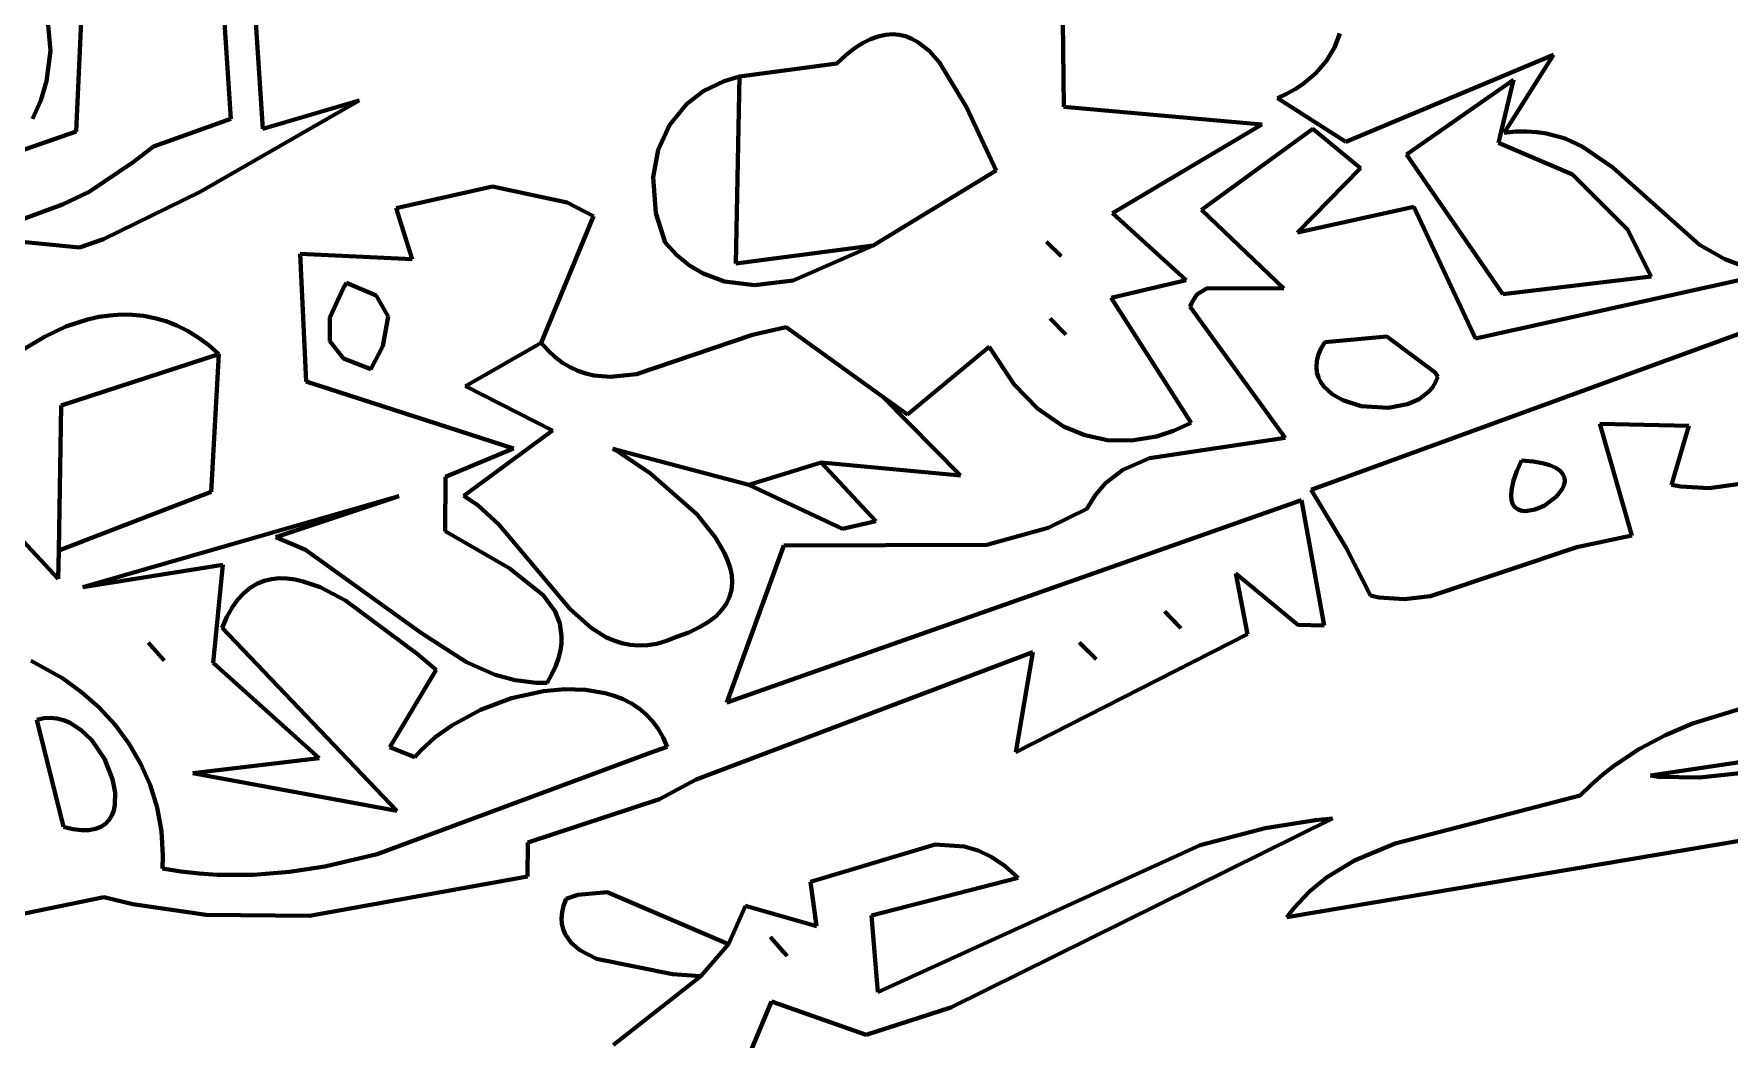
# Model space of a CAD drawing. Header units: millimetres. Extents: x 0 to 8.5, y 0 to 13.2.
# Drawn here: x 2.712 to 3.359, y 9.554 to 9.938 of the extents above; entities that cross this region are included whole.
import ezdxf

# ---------------------------------------------------------------- set-up
doc = ezdxf.new("R2010")
doc.units = ezdxf.units.MM
for name, color, linetype, lineweight in [('color#060606ff', 7, 'CONTINUOUS', 100), ('color#5c5c5cff', 7, 'CONTINUOUS', 100), ('color#aeaeaeff', 7, 'CONTINUOUS', 100), ('color#ffffffff', 7, 'CONTINUOUS', 100)]:
    doc.layers.add(name, color=color, linetype=linetype, lineweight=lineweight)

msp = doc.modelspace()

# ---------------------------------------------------------------- linework, layer by layer
at = {"layer": 'color#060606ff'}
for p, q in [((2.78733, 9.90525), (2.78056, 10.0091)), ((2.71848, 9.93123), (2.71361, 9.98477)), ((2.79405, 9.98378), (2.79953, 9.90143)), ((2.73154, 9.9711), (2.72833, 9.90041)), ((3.10525, 9.90988), (3.10465, 9.96189)), ((3.022, 9.92949), (3.02528, 9.93206)), ((3.02528, 9.93206), (3.02844, 9.9341)), ((3.02844, 9.9341), (3.03146, 9.93565)), ((3.03146, 9.93565), (3.03437, 9.93671)), ((3.03437, 9.93671), (3.03716, 9.93732)), ((3.03716, 9.93732), (3.03984, 9.93751)), ((3.03984, 9.93751), (3.04241, 9.9373)), ((3.04241, 9.9373), (3.04488, 9.93672)), ((3.04488, 9.93672), (3.04725, 9.93578)), ((3.04725, 9.93578), (3.04953, 9.93453)), ((3.04953, 9.93453), (3.05382, 9.93114)), ((3.20854, 9.93241), (3.20551, 9.92736)), ((3.21063, 9.93777), (3.20854, 9.93241)), ((2.71697, 9.91963), (2.71848, 9.93123)), ((2.98149, 9.92143), (3.01859, 9.92637)), ((3.01859, 9.92637), (3.022, 9.92949)), ((3.05382, 9.93114), (3.05779, 9.92677)), ((3.05779, 9.92677), (3.06811, 9.90975)), ((3.20551, 9.92736), (3.20149, 9.9227)), ((3.21291, 9.89648), (3.2922, 9.92961)), ((3.2922, 9.92961), (3.27338, 9.89993)), ((2.71483, 9.91227), (2.71697, 9.91963)), ((2.98008, 9.8501), (2.98149, 9.92143)), ((3.20149, 9.9227), (3.19644, 9.91848)), ((3.27687, 9.92013), (3.23603, 9.89167)), ((3.27118, 9.89606), (3.27687, 9.92013)), ((2.71163, 9.90529), (2.71483, 9.91227)), ((2.83627, 9.91223), (2.77562, 9.87745)), ((2.79953, 9.90143), (2.83627, 9.91223)), ((3.19029, 9.9148), (3.1868, 9.91317)), ((3.1868, 9.91317), (3.21291, 9.89648)), ((3.1935, 9.91657), (3.19029, 9.9148)), ((3.19644, 9.91848), (3.1935, 9.91657)), ((3.06811, 9.90975), (3.07948, 9.88555)), ((3.18084, 9.90305), (3.10525, 9.90988)), ((2.72833, 9.90041), (2.69789, 9.8899)), ((2.75787, 9.89466), (2.78733, 9.90525)), ((3.12385, 9.86929), (3.18084, 9.90305)), ((3.20033, 9.90143), (3.15784, 9.87055)), ((3.2185, 9.88643), (3.20033, 9.90143)), ((3.27338, 9.89993), (3.27771, 9.90036)), ((3.27771, 9.90036), (3.28184, 9.90044)), ((3.28184, 9.90044), (3.28578, 9.90019)), ((3.28578, 9.90019), (3.28954, 9.89963)), ((3.28954, 9.89963), (3.29658, 9.89768)), ((2.75009, 9.88873), (2.75787, 9.89466)), ((3.29947, 9.88402), (3.27118, 9.89606)), ((3.29658, 9.89768), (3.30307, 9.89475)), ((3.30307, 9.89475), (3.31484, 9.88668)), ((2.7333, 9.87743), (2.75009, 9.88873)), ((3.19447, 9.86189), (3.2185, 9.88643)), ((3.23603, 9.89167), (3.27288, 9.83837)), ((3.31484, 9.88668), (3.34793, 9.8572)), ((3.07948, 9.88555), (3.03248, 9.85692)), ((3.32035, 9.86296), (3.29947, 9.88402)), ((2.72308, 9.87261), (2.7333, 9.87743)), ((2.77562, 9.87745), (2.73877, 9.85933)), ((2.8504, 9.87121), (2.8872, 9.8794)), ((2.8872, 9.8794), (2.9157, 9.87333)), ((2.9157, 9.87333), (2.92574, 9.86812)), ((2.70377, 9.8655), (2.72308, 9.87261)), ((2.85649, 9.85173), (2.8504, 9.87121)), ((2.92574, 9.86812), (2.90578, 9.81978)), ((3.15202, 9.84364), (3.12385, 9.86929)), ((3.15784, 9.87055), (3.18924, 9.84045)), ((3.23879, 9.87172), (3.19447, 9.86189)), ((3.26233, 9.82145), (3.23879, 9.87172)), ((3.32938, 9.84509), (3.32035, 9.86296)), ((2.72957, 9.85613), (2.69709, 9.85938)), ((2.73877, 9.85933), (2.72957, 9.85613)), ((3.03248, 9.85692), (2.98008, 9.8501)), ((3.34793, 9.8572), (3.35756, 9.85168)), ((2.8161, 9.80497), (2.81384, 9.85378)), ((2.81384, 9.85378), (2.85649, 9.85173)), ((3.35756, 9.85168), (3.36465, 9.84902)), ((2.83152, 9.84264), (2.83035, 9.84081)), ((2.8428, 9.83788), (2.83152, 9.84264)), ((3.12334, 9.83697), (3.15202, 9.84364)), ((3.36651, 9.84448), (3.26233, 9.82145)), ((3.27288, 9.83837), (3.32938, 9.84509)), ((2.83035, 9.84081), (2.82512, 9.82939)), ((2.84741, 9.82984), (2.8428, 9.83788)), ((3.15392, 9.78922), (3.12334, 9.83697)), ((3.15398, 9.83491), (3.15352, 9.83347)), ((3.15601, 9.83821), (3.15398, 9.83491)), ((3.16003, 9.84065), (3.15601, 9.83821)), ((3.18924, 9.84045), (3.16003, 9.84065)), ((2.82512, 9.82939), (2.82511, 9.8204)), ((2.84538, 9.8185), (2.84741, 9.82984)), ((3.15352, 9.83347), (3.18976, 9.78355)), ((3.20482, 9.81999), (3.22858, 9.82215)), ((3.22858, 9.82215), (3.24694, 9.80844)), ((2.72257, 9.79588), (2.7828, 9.81546)), ((2.7828, 9.81546), (2.77985, 9.76297)), ((2.82511, 9.8204), (2.83031, 9.81385)), ((2.84072, 9.80974), (2.84538, 9.8185)), ((2.90578, 9.81978), (2.87687, 9.80331)), ((3.04561, 9.79242), (3.07675, 9.8183)), ((3.07675, 9.8183), (3.08627, 9.80392)), ((3.20237, 9.81505), (3.20336, 9.81746)), ((3.20336, 9.81746), (3.20482, 9.81999)), ((2.83031, 9.81385), (2.84072, 9.80974)), ((3.20165, 9.81057), (3.2018, 9.81275)), ((3.20187, 9.80851), (3.20165, 9.81057)), ((3.2018, 9.81275), (3.20237, 9.81505)), ((2.89522, 9.77951), (2.8161, 9.80497)), ((2.87687, 9.80331), (2.91014, 9.78634)), ((3.08627, 9.80392), (3.09519, 9.79475)), ((3.20245, 9.80658), (3.20187, 9.80851)), ((3.20335, 9.80478), (3.20245, 9.80658)), ((3.20454, 9.80312), (3.20335, 9.80478)), ((3.2077, 9.80022), (3.20454, 9.80312)), ((3.24593, 9.8028), (3.24446, 9.8011)), ((3.24714, 9.80472), (3.24593, 9.8028)), ((3.24694, 9.80844), (3.24805, 9.80686)), ((3.24805, 9.80686), (3.24714, 9.80472)), ((2.72172, 9.74056), (2.72257, 9.79588)), ((3.06578, 9.76913), (3.03619, 9.79923)), ((3.03619, 9.79923), (3.04561, 9.79242)), ((3.2117, 9.79791), (3.2077, 9.80022)), ((3.21879, 9.79563), (3.2117, 9.79791)), ((3.23649, 9.7964), (3.2291, 9.79497)), ((3.24084, 9.79834), (3.23649, 9.7964)), ((3.24446, 9.8011), (3.24084, 9.79834)), ((3.09519, 9.79475), (3.10517, 9.78792)), ((3.14717, 9.78622), (3.15392, 9.78922)), ((3.2291, 9.79497), (3.21879, 9.79563)), ((2.91014, 9.78634), (2.87628, 9.76145)), ((3.10517, 9.78792), (3.1133, 9.7845)), ((3.1133, 9.7845), (3.12193, 9.78264)), ((3.13104, 9.78247), (3.14059, 9.78409)), ((3.18976, 9.78355), (3.13796, 9.77576)), ((3.14059, 9.78409), (3.14717, 9.78622)), ((2.86922, 9.76862), (2.89522, 9.77951)), ((2.93578, 9.7778), (2.9331, 9.77935)), ((2.9331, 9.77935), (2.98506, 9.7656)), ((2.94756, 9.7699), (2.93578, 9.7778)), ((3.12193, 9.78264), (3.13104, 9.78247)), ((2.96517, 9.75435), (2.94756, 9.7699)), ((3.03345, 9.75177), (3.0126, 9.77417)), ((3.0126, 9.77417), (3.06578, 9.76913)), ((3.12782, 9.77133), (3.12119, 9.76626)), ((3.13796, 9.77576), (3.12782, 9.77133)), ((2.86912, 9.74791), (2.86922, 9.76862)), ((2.98506, 9.7656), (3.02078, 9.74883)), ((3.12119, 9.76626), (3.11734, 9.76184)), ((2.77985, 9.76297), (2.72172, 9.74056)), ((2.73091, 9.72655), (2.85145, 9.76132)), ((2.85145, 9.76132), (2.80454, 9.74565)), ((2.87628, 9.76145), (2.88179, 9.75774)), ((2.88179, 9.75774), (2.88959, 9.75048)), ((2.97669, 9.68259), (3.19601, 9.7597)), ((3.11734, 9.76184), (3.11402, 9.75649)), ((3.19601, 9.7597), (3.2046, 9.7119)), ((2.88959, 9.75048), (2.91684, 9.71811)), ((2.97219, 9.74568), (2.96517, 9.75435)), ((3.02078, 9.74883), (3.03345, 9.75177)), ((3.11402, 9.75649), (3.09924, 9.74918)), ((2.80454, 9.74565), (2.81586, 9.74085)), ((2.89379, 9.73363), (2.86912, 9.74791)), ((2.97567, 9.73981), (2.97219, 9.74568)), ((3.09924, 9.74918), (3.07584, 9.74265)), ((2.81586, 9.74085), (2.86015, 9.70898)), ((2.97696, 9.73689), (2.97567, 9.73981)), ((2.99835, 9.74252), (2.97669, 9.68259)), ((3.07584, 9.74265), (2.99835, 9.74252)), ((2.78432, 9.73514), (2.73091, 9.72655)), ((2.78054, 9.69768), (2.78432, 9.73514)), ((2.9067, 9.72336), (2.89379, 9.73363)), ((2.97791, 9.73399), (2.97696, 9.73689)), ((2.97849, 9.73113), (2.97791, 9.73399)), ((2.97867, 9.72833), (2.97849, 9.73113)), ((3.19457, 9.71213), (3.17097, 9.73179)), ((3.17097, 9.73179), (3.17542, 9.70862)), ((2.79472, 9.72634), (2.79227, 9.72432)), ((2.79731, 9.72788), (2.79472, 9.72634)), ((2.80003, 9.72898), (2.79731, 9.72788)), ((2.80285, 9.72967), (2.80003, 9.72898)), ((2.80576, 9.72996), (2.80285, 9.72967)), ((2.80877, 9.72989), (2.80576, 9.72996)), ((2.81184, 9.72949), (2.80877, 9.72989)), ((2.81498, 9.72877), (2.81184, 9.72949)), ((2.82139, 9.72652), (2.81498, 9.72877)), ((2.83114, 9.72148), (2.82139, 9.72652)), ((2.97771, 9.72292), (2.97842, 9.72559)), ((2.97842, 9.72559), (2.97867, 9.72833)), ((2.78781, 9.71878), (2.78583, 9.71519)), ((2.78996, 9.72181), (2.78781, 9.71878)), ((2.79227, 9.72432), (2.78996, 9.72181)), ((2.85842, 9.70117), (2.83114, 9.72148)), ((2.91106, 9.71727), (2.9067, 9.72336)), ((2.91684, 9.71811), (2.92484, 9.71105)), ((2.97479, 9.71789), (2.97651, 9.72035)), ((2.97651, 9.72035), (2.97771, 9.72292)), ((2.78583, 9.71519), (2.78403, 9.71103)), ((2.91286, 9.71275), (2.91106, 9.71727)), ((2.9136, 9.70782), (2.91286, 9.71275)), ((2.96622, 9.71125), (2.96968, 9.71332)), ((2.96968, 9.71332), (2.97253, 9.71554)), ((2.97253, 9.71554), (2.97479, 9.71789)), ((3.14381, 9.71723), (3.14463, 9.71638)), ((3.14995, 9.71086), (3.14381, 9.71723)), ((3.14463, 9.71638), (3.14995, 9.71086)), ((3.2046, 9.7119), (3.19457, 9.71213)), ((2.78403, 9.71103), (2.85069, 9.64129)), ((2.86015, 9.70898), (2.87731, 9.6979)), ((2.91314, 9.70242), (2.91353, 9.70518)), ((2.91353, 9.70518), (2.9136, 9.70782)), ((2.92484, 9.71105), (2.93052, 9.70752)), ((2.93052, 9.70752), (2.93349, 9.70618)), ((2.93349, 9.70618), (2.93655, 9.70518)), ((2.93655, 9.70518), (2.93971, 9.70453)), ((2.94991, 9.70499), (2.95357, 9.70604)), ((2.95357, 9.70604), (2.95737, 9.70758)), ((2.95737, 9.70758), (2.96213, 9.70933)), ((2.96213, 9.70933), (2.96622, 9.71125)), ((3.17542, 9.70862), (3.08698, 9.66363)), ((3.11122, 9.70545), (3.11206, 9.70459)), ((3.11755, 9.69906), (3.11122, 9.70545)), ((2.86575, 9.69506), (2.85842, 9.70117)), ((2.91133, 9.69652), (2.91241, 9.69953)), ((2.91241, 9.69953), (2.91314, 9.70242)), ((2.93971, 9.70453), (2.94299, 9.70426)), ((2.94299, 9.70426), (2.94639, 9.7044)), ((2.94639, 9.7044), (2.94991, 9.70499)), ((3.09339, 9.70172), (2.96497, 9.65324)), ((3.08698, 9.66363), (3.09339, 9.70172)), ((3.11206, 9.70459), (3.11755, 9.69906)), ((2.71117, 9.69841), (2.72309, 9.69183)), ((2.82107, 9.66128), (2.78054, 9.69768)), ((2.848, 9.66554), (2.86575, 9.69506)), ((2.87731, 9.6979), (2.88822, 9.69315)), ((2.88822, 9.69315), (2.89587, 9.6911)), ((2.90803, 9.69006), (2.90987, 9.69336)), ((2.90987, 9.69336), (2.91133, 9.69652)), ((2.72309, 9.69183), (2.73039, 9.68656)), ((2.73039, 9.68656), (2.7371, 9.68063)), ((2.90671, 9.68688), (2.89443, 9.68415)), ((2.89587, 9.6911), (2.90387, 9.69011)), ((2.90387, 9.69011), (2.90803, 9.69006)), ((2.91484, 9.68763), (2.90671, 9.68688)), ((2.92272, 9.68742), (2.91484, 9.68763)), ((2.93018, 9.68618), (2.92272, 9.68742)), ((2.9337, 9.68514), (2.93018, 9.68618)), ((2.7371, 9.68063), (2.74313, 9.67408)), ((2.88258, 9.67971), (2.87174, 9.67384)), ((2.89443, 9.68415), (2.88258, 9.67971)), ((2.93704, 9.68382), (2.9337, 9.68514)), ((2.9402, 9.68219), (2.93704, 9.68382)), ((2.94313, 9.68026), (2.9402, 9.68219)), ((2.94583, 9.678), (2.94313, 9.68026)), ((2.7159, 9.67658), (2.71329, 9.67595)), ((2.71329, 9.67595), (2.72345, 9.63513)), ((2.71847, 9.67676), (2.7159, 9.67658)), ((2.72098, 9.67651), (2.71847, 9.67676)), ((2.72344, 9.67588), (2.72098, 9.67651)), ((2.72581, 9.6749), (2.72344, 9.67588)), ((2.73027, 9.67202), (2.72581, 9.6749)), ((2.74313, 9.67408), (2.74843, 9.66695)), ((2.87174, 9.67384), (2.86537, 9.66928)), ((2.94827, 9.67542), (2.94583, 9.678)), ((2.95044, 9.67249), (2.94827, 9.67542)), ((2.73425, 9.66815), (2.73027, 9.67202)), ((2.73908, 9.66109), (2.73425, 9.66815)), ((2.74843, 9.66695), (2.75292, 9.65928)), ((2.86537, 9.66928), (2.85989, 9.66428)), ((2.95229, 9.66922), (2.95044, 9.67249)), ((2.95383, 9.66559), (2.95229, 9.66922)), ((2.74221, 9.65333), (2.73908, 9.66109)), ((2.77281, 9.65566), (2.82107, 9.66128)), ((2.8432, 9.62473), (2.94736, 9.66337)), ((2.85753, 9.66164), (2.848, 9.66554)), ((2.85989, 9.66428), (2.85753, 9.66164)), ((2.94736, 9.66337), (2.95383, 9.66559)), ((2.75292, 9.65928), (2.75653, 9.65112)), ((2.85069, 9.64129), (2.77281, 9.65566)), ((2.74317, 9.64822), (2.74221, 9.65333)), ((2.74311, 9.6435), (2.74317, 9.64822)), ((2.75653, 9.65112), (2.75919, 9.6425)), ((2.96497, 9.65324), (2.951, 9.64562)), ((2.7419, 9.63943), (2.74265, 9.64137)), ((2.74265, 9.64137), (2.74311, 9.6435)), ((2.75919, 9.6425), (2.76083, 9.63346)), ((2.951, 9.64562), (2.90074, 9.62921)), ((2.72345, 9.63513), (2.72709, 9.63426)), ((2.72709, 9.63426), (2.73032, 9.63386)), ((2.73316, 9.63389), (2.73562, 9.63433)), ((2.73562, 9.63433), (2.7377, 9.63514)), ((2.7377, 9.63514), (2.73944, 9.63628)), ((2.73944, 9.63628), (2.74083, 9.63772)), ((2.74083, 9.63772), (2.7419, 9.63943)), ((3.20778, 9.63831), (3.06209, 9.5662)), ((3.15727, 9.6281), (3.18212, 9.63457)), ((3.18212, 9.63457), (3.20128, 9.63766)), ((3.20128, 9.63766), (3.20778, 9.63831)), ((2.73032, 9.63386), (2.73316, 9.63389)), ((2.76083, 9.63346), (2.76139, 9.62405)), ((2.90074, 9.62921), (2.90061, 9.61623)), ((3.00852, 9.61409), (3.05622, 9.62841)), ((3.03431, 9.57204), (3.15727, 9.6281)), ((3.05622, 9.62841), (3.0672, 9.62761)), ((3.0672, 9.62761), (3.07256, 9.62606)), ((2.76139, 9.62405), (2.76123, 9.61922)), ((2.82318, 9.62003), (2.8432, 9.62473)), ((3.07256, 9.62606), (3.07781, 9.62361)), ((3.07781, 9.62361), (3.08293, 9.62016)), ((2.76123, 9.61922), (2.76828, 9.61808)), ((2.76828, 9.61808), (2.77528, 9.61728)), ((2.77528, 9.61728), (2.78224, 9.61682)), ((2.78224, 9.61682), (2.79603, 9.61682)), ((2.79603, 9.61682), (2.80967, 9.61793)), ((2.80967, 9.61793), (2.82318, 9.62003)), ((2.90061, 9.61623), (2.8173, 9.60112)), ((3.0879, 9.61562), (3.03186, 9.60126)), ((3.08293, 9.62016), (3.0879, 9.61562)), ((2.73883, 9.60823), (2.69671, 9.59961)), ((2.74995, 9.60561), (2.73883, 9.60823)), ((3.01082, 9.59728), (3.00852, 9.61409)), ((2.77794, 9.60152), (2.74995, 9.60561)), ((2.97729, 9.59042), (2.98378, 9.60502)), ((2.98378, 9.60502), (3.01082, 9.59728)), ((2.8173, 9.60112), (2.77794, 9.60152)), ((3.03186, 9.60126), (3.03431, 9.57204)), ((2.96672, 9.57817), (2.97729, 9.59042)), ((2.99327, 9.59301), (2.9982, 9.58746)), ((2.99961, 9.58588), (2.99327, 9.59301)), ((2.9982, 9.58746), (2.99961, 9.58588)), ((2.93344, 9.55197), (2.96672, 9.57817)), ((2.99366, 9.56854), (2.98429, 9.54598)), ((3.0298, 9.55573), (2.99366, 9.56854)), ((3.06209, 9.5662), (3.0298, 9.55573))]:
    msp.add_line(p, q, dxfattribs=at)
at = {"layer": 'color#5c5c5cff'}
for p, q in [((3.19968, 9.76367), (3.41666, 9.84284)), ((2.72431, 9.82595), (2.73268, 9.82871)), ((2.73268, 9.82871), (2.73692, 9.82964)), ((2.73692, 9.82964), (2.74119, 9.83026)), ((2.74119, 9.83026), (2.74547, 9.83054)), ((2.74547, 9.83054), (2.74976, 9.83047)), ((2.74976, 9.83047), (2.75403, 9.83004)), ((2.75403, 9.83004), (2.75829, 9.82923)), ((2.75829, 9.82923), (2.76252, 9.82802)), ((3.10003, 9.82908), (3.10599, 9.82302)), ((3.10599, 9.82302), (3.10003, 9.82908)), ((2.70836, 9.81733), (2.71618, 9.82212)), ((2.71618, 9.82212), (2.72431, 9.82595)), ((2.76252, 9.82802), (2.7667, 9.82639)), ((2.7667, 9.82639), (2.77083, 9.82434)), ((2.77083, 9.82434), (2.7749, 9.82185)), ((2.7749, 9.82185), (2.77889, 9.81889)), ((2.7828, 9.81546), (2.72257, 9.79588)), ((2.77889, 9.81889), (2.7828, 9.81546)), ((2.72257, 9.79588), (2.72172, 9.74056)), ((3.34385, 9.78809), (3.30988, 9.78892)), ((3.30988, 9.78892), (3.322, 9.74629)), ((3.33718, 9.76559), (3.34385, 9.78809)), ((2.72143, 9.72974), (2.67507, 9.77959)), ((3.27819, 9.77077), (3.27694, 9.76725)), ((3.28, 9.77485), (3.27819, 9.77077)), ((3.28434, 9.77448), (3.28, 9.77485)), ((3.28792, 9.77387), (3.28434, 9.77448)), ((3.29081, 9.77305), (3.28792, 9.77387)), ((3.29304, 9.77205), (3.29081, 9.77305)), ((3.29467, 9.7709), (3.29304, 9.77205)), ((3.29575, 9.76964), (3.29467, 9.7709)), ((3.21297, 9.74155), (3.19968, 9.76367)), ((3.27621, 9.76425), (3.27596, 9.76176)), ((3.27694, 9.76725), (3.27621, 9.76425)), ((3.29332, 9.76114), (3.2955, 9.76394)), ((3.2955, 9.76394), (3.29615, 9.7654)), ((3.29632, 9.76828), (3.29575, 9.76964)), ((3.29615, 9.7654), (3.29644, 9.76685)), ((3.29644, 9.76685), (3.29632, 9.76828)), ((3.34081, 9.76497), (3.33718, 9.76559)), ((3.35152, 9.76435), (3.34081, 9.76497)), ((3.36888, 9.76681), (3.35152, 9.76435)), ((3.27596, 9.76176), (3.27612, 9.75972)), ((3.27612, 9.75972), (3.27666, 9.75813)), ((3.27666, 9.75813), (3.27753, 9.75695)), ((3.27753, 9.75695), (3.27867, 9.75615)), ((3.28503, 9.75614), (3.28859, 9.75765)), ((3.28859, 9.75765), (3.29332, 9.76114)), ((3.27867, 9.75615), (3.28004, 9.75569)), ((3.28004, 9.75569), (3.28159, 9.75556)), ((3.28159, 9.75556), (3.28503, 9.75614)), ((3.322, 9.74629), (3.30108, 9.74177)), ((2.72172, 9.74056), (2.72143, 9.72974)), ((3.22236, 9.72334), (3.21297, 9.74155)), ((3.30108, 9.74177), (3.2452, 9.72307)), ((3.22552, 9.72266), (3.22236, 9.72334)), ((3.23521, 9.72199), (3.22552, 9.72266)), ((3.2452, 9.72307), (3.23521, 9.72199)), ((2.75595, 9.70532), (2.76183, 9.69857)), ((2.75673, 9.70442), (2.75595, 9.70532)), ((2.76183, 9.69857), (2.75673, 9.70442)), ((3.34524, 9.67455), (3.36685, 9.68117)), ((3.48877, 9.67865), (3.32924, 9.65473)), ((3.33492, 9.67016), (3.34524, 9.67455)), ((3.325, 9.66489), (3.33492, 9.67016)), ((3.31554, 9.65863), (3.325, 9.66489)), ((3.3066, 9.65127), (3.31101, 9.6551)), ((3.31101, 9.6551), (3.31554, 9.65863)), ((3.32924, 9.65473), (3.33217, 9.65422)), ((3.33217, 9.65422), (3.34785, 9.65395)), ((3.34785, 9.65395), (3.4008, 9.65957)), ((3.23168, 9.62876), (3.30235, 9.64714)), ((3.30235, 9.64714), (3.3066, 9.65127)), ((3.41125, 9.63796), (3.19042, 9.60072)), ((3.21617, 9.62225), (3.23168, 9.62876)), ((3.20554, 9.61574), (3.21617, 9.62225)), ((3.19906, 9.61042), (3.20554, 9.61574)), ((2.91528, 9.6076), (2.91978, 9.60913)), ((2.91978, 9.60913), (2.93102, 9.61024)), ((2.93102, 9.61024), (2.97729, 9.59042)), ((3.19315, 9.6042), (3.19906, 9.61042)), ((2.91354, 9.60021), (2.91375, 9.60251)), ((2.91375, 9.60251), (2.91432, 9.60497)), ((2.91432, 9.60497), (2.91528, 9.6076)), ((3.19042, 9.60072), (3.19315, 9.6042)), ((2.91367, 9.59806), (2.91354, 9.60021)), ((2.91413, 9.59607), (2.91367, 9.59806)), ((2.91489, 9.59422), (2.91413, 9.59607)), ((2.91723, 9.59092), (2.91489, 9.59422)), ((2.92052, 9.58813), (2.91723, 9.59092)), ((2.97729, 9.59042), (2.96672, 9.57817)), ((2.92687, 9.58479), (2.92052, 9.58813)), ((2.95591, 9.57895), (2.92687, 9.58479)), ((2.96489, 9.57829), (2.95591, 9.57895)), ((2.96672, 9.57817), (2.96489, 9.57829))]:
    msp.add_line(p, q, dxfattribs=at)
at = {"layer": 'color#aeaeaeff'}
for p, q in [((2.9679, 9.91589), (2.97564, 9.91965)), ((2.97564, 9.91965), (2.98149, 9.92143)), ((2.98149, 9.92143), (2.98008, 9.8501)), ((2.96142, 9.91096), (2.9679, 9.91589)), ((2.95479, 9.90288), (2.96142, 9.91096)), ((2.95048, 9.89343), (2.95479, 9.90288)), ((2.94856, 9.88302), (2.95048, 9.89343)), ((2.94956, 9.86925), (2.94856, 9.88302)), ((2.95316, 9.85812), (2.94956, 9.86925)), ((2.95762, 9.85321), (2.95316, 9.85812)), ((2.98008, 9.8501), (3.03248, 9.85692)), ((3.03248, 9.85692), (3.00191, 9.84359)), ((3.09864, 9.85835), (3.10424, 9.85285)), ((3.10424, 9.85285), (3.09864, 9.85835)), ((2.96244, 9.84925), (2.95762, 9.85321)), ((2.96756, 9.84621), (2.96244, 9.84925)), ((2.83035, 9.84081), (2.83152, 9.84264)), ((2.83152, 9.84264), (2.8428, 9.83788)), ((2.9757, 9.8432), (2.96756, 9.84621)), ((2.98716, 9.84181), (2.9757, 9.8432)), ((3.00191, 9.84359), (2.98716, 9.84181)), ((2.82512, 9.82939), (2.83035, 9.84081)), ((2.8428, 9.83788), (2.84741, 9.82984)), ((2.82511, 9.8204), (2.82512, 9.82939)), ((2.84741, 9.82984), (2.84538, 9.8185)), ((2.9422, 9.80783), (2.98645, 9.82288)), ((2.98645, 9.82288), (2.99927, 9.82578)), ((2.99927, 9.82578), (3.03619, 9.79923)), ((2.83031, 9.81385), (2.82511, 9.8204)), ((2.84538, 9.8185), (2.84072, 9.80974)), ((2.87687, 9.80331), (2.90578, 9.81978)), ((2.90578, 9.81978), (2.90841, 9.81682)), ((2.90841, 9.81682), (2.91114, 9.8143)), ((2.84072, 9.80974), (2.83031, 9.81385)), ((2.91114, 9.8143), (2.91395, 9.81218)), ((2.91395, 9.81218), (2.91683, 9.81046)), ((2.91683, 9.81046), (2.9198, 9.80909)), ((2.9198, 9.80909), (2.92283, 9.80807)), ((2.91014, 9.78634), (2.87687, 9.80331)), ((2.92283, 9.80807), (2.92593, 9.80737)), ((2.92593, 9.80737), (2.9323, 9.80683)), ((2.9323, 9.80683), (2.9422, 9.80783)), ((3.03619, 9.79923), (3.06578, 9.76913)), ((2.87628, 9.76145), (2.91014, 9.78634)), ((2.98506, 9.7656), (2.9331, 9.77935)), ((2.9331, 9.77935), (2.93578, 9.7778)), ((2.93578, 9.7778), (2.94756, 9.7699)), ((2.94756, 9.7699), (2.96517, 9.75435)), ((3.0126, 9.77417), (2.98506, 9.7656)), ((3.06578, 9.76913), (3.0126, 9.77417)), ((3.27694, 9.76725), (3.27819, 9.77077)), ((3.27819, 9.77077), (3.28, 9.77485)), ((3.28, 9.77485), (3.28434, 9.77448)), ((3.28434, 9.77448), (3.28792, 9.77387)), ((3.28792, 9.77387), (3.29081, 9.77305)), ((3.29081, 9.77305), (3.29304, 9.77205)), ((3.29304, 9.77205), (3.29467, 9.7709)), ((3.29467, 9.7709), (3.29575, 9.76964)), ((3.27596, 9.76176), (3.27621, 9.76425)), ((3.27621, 9.76425), (3.27694, 9.76725)), ((3.2955, 9.76394), (3.29332, 9.76114)), ((3.29615, 9.7654), (3.2955, 9.76394)), ((3.29575, 9.76964), (3.29632, 9.76828)), ((3.29644, 9.76685), (3.29615, 9.7654)), ((3.29632, 9.76828), (3.29644, 9.76685)), ((2.88179, 9.75774), (2.87628, 9.76145)), ((2.88959, 9.75048), (2.88179, 9.75774)), ((3.27612, 9.75972), (3.27596, 9.76176)), ((3.27666, 9.75813), (3.27612, 9.75972)), ((3.27753, 9.75695), (3.27666, 9.75813)), ((3.27867, 9.75615), (3.27753, 9.75695)), ((3.28859, 9.75765), (3.28503, 9.75614)), ((3.29332, 9.76114), (3.28859, 9.75765)), ((2.91684, 9.71811), (2.88959, 9.75048)), ((2.96517, 9.75435), (2.97219, 9.74568)), ((3.28004, 9.75569), (3.27867, 9.75615)), ((3.28159, 9.75556), (3.28004, 9.75569)), ((3.28503, 9.75614), (3.28159, 9.75556)), ((2.97219, 9.74568), (2.97567, 9.73981)), ((2.97567, 9.73981), (2.97696, 9.73689)), ((2.97696, 9.73689), (2.97791, 9.73399)), ((2.97791, 9.73399), (2.97849, 9.73113)), ((2.97849, 9.73113), (2.97867, 9.72833)), ((2.97842, 9.72559), (2.97771, 9.72292)), ((2.97867, 9.72833), (2.97842, 9.72559)), ((2.92484, 9.71105), (2.91684, 9.71811)), ((2.97651, 9.72035), (2.97479, 9.71789)), ((2.97771, 9.72292), (2.97651, 9.72035)), ((2.96968, 9.71332), (2.96622, 9.71125)), ((2.97253, 9.71554), (2.96968, 9.71332)), ((2.97479, 9.71789), (2.97253, 9.71554)), ((3.14381, 9.71723), (3.14995, 9.71086)), ((3.14463, 9.71638), (3.14381, 9.71723)), ((3.14995, 9.71086), (3.14463, 9.71638)), ((2.93052, 9.70752), (2.92484, 9.71105)), ((2.93349, 9.70618), (2.93052, 9.70752)), ((2.93655, 9.70518), (2.93349, 9.70618)), ((2.93971, 9.70453), (2.93655, 9.70518)), ((2.95357, 9.70604), (2.94991, 9.70499)), ((2.95737, 9.70758), (2.95357, 9.70604)), ((2.96213, 9.70933), (2.95737, 9.70758)), ((2.96622, 9.71125), (2.96213, 9.70933)), ((3.11122, 9.70545), (3.11755, 9.69906)), ((3.11206, 9.70459), (3.11122, 9.70545)), ((2.94299, 9.70426), (2.93971, 9.70453)), ((2.94639, 9.7044), (2.94299, 9.70426)), ((2.94991, 9.70499), (2.94639, 9.7044)), ((3.11755, 9.69906), (3.11206, 9.70459))]:
    msp.add_line(p, q, dxfattribs=at)
at = {"layer": 'color#ffffffff'}
for p, q in [((2.78056, 10.0091), (2.78733, 9.90525)), ((2.71361, 9.98477), (2.71848, 9.93123)), ((2.79953, 9.90143), (2.79405, 9.98378)), ((2.72833, 9.90041), (2.73154, 9.9711)), ((3.10465, 9.96189), (3.10525, 9.90988)), ((3.02528, 9.93206), (3.022, 9.92949)), ((3.02844, 9.9341), (3.02528, 9.93206)), ((3.03146, 9.93565), (3.02844, 9.9341)), ((3.03437, 9.93671), (3.03146, 9.93565)), ((3.03716, 9.93732), (3.03437, 9.93671)), ((3.03984, 9.93751), (3.03716, 9.93732)), ((3.04241, 9.9373), (3.03984, 9.93751)), ((3.04488, 9.93672), (3.04241, 9.9373)), ((3.04725, 9.93578), (3.04488, 9.93672)), ((3.04953, 9.93453), (3.04725, 9.93578)), ((3.05382, 9.93114), (3.04953, 9.93453)), ((3.20551, 9.92736), (3.20854, 9.93241)), ((3.20854, 9.93241), (3.21063, 9.93777)), ((2.71848, 9.93123), (2.71697, 9.91963)), ((3.01859, 9.92637), (2.98149, 9.92143)), ((3.022, 9.92949), (3.01859, 9.92637)), ((3.05779, 9.92677), (3.05382, 9.93114)), ((3.06811, 9.90975), (3.05779, 9.92677)), ((3.20149, 9.9227), (3.20551, 9.92736)), ((3.2922, 9.92961), (3.21291, 9.89648)), ((3.27338, 9.89993), (3.2922, 9.92961)), ((2.71697, 9.91963), (2.71483, 9.91227)), ((2.97564, 9.91965), (2.9679, 9.91589)), ((2.98149, 9.92143), (2.97564, 9.91965)), ((3.19644, 9.91848), (3.20149, 9.9227)), ((3.23603, 9.89167), (3.27687, 9.92013)), ((3.27687, 9.92013), (3.27118, 9.89606)), ((2.71483, 9.91227), (2.71163, 9.90529)), ((2.77562, 9.87745), (2.83627, 9.91223)), ((2.83627, 9.91223), (2.79953, 9.90143)), ((2.9679, 9.91589), (2.96142, 9.91096)), ((3.1868, 9.91317), (3.19029, 9.9148)), ((3.21291, 9.89648), (3.1868, 9.91317)), ((3.19029, 9.9148), (3.1935, 9.91657)), ((3.1935, 9.91657), (3.19644, 9.91848)), ((2.96142, 9.91096), (2.95479, 9.90288)), ((3.07948, 9.88555), (3.06811, 9.90975)), ((3.10525, 9.90988), (3.18084, 9.90305)), ((2.69789, 9.8899), (2.72833, 9.90041)), ((2.78733, 9.90525), (2.75787, 9.89466)), ((2.95479, 9.90288), (2.95048, 9.89343)), ((3.18084, 9.90305), (3.12385, 9.86929)), ((3.15784, 9.87055), (3.20033, 9.90143)), ((3.20033, 9.90143), (3.2185, 9.88643)), ((3.27771, 9.90036), (3.27338, 9.89993)), ((3.28184, 9.90044), (3.27771, 9.90036)), ((3.28578, 9.90019), (3.28184, 9.90044)), ((3.28954, 9.89963), (3.28578, 9.90019)), ((3.29658, 9.89768), (3.28954, 9.89963)), ((2.75787, 9.89466), (2.75009, 9.88873)), ((2.95048, 9.89343), (2.94856, 9.88302)), ((3.27118, 9.89606), (3.29947, 9.88402)), ((3.30307, 9.89475), (3.29658, 9.89768)), ((3.31484, 9.88668), (3.30307, 9.89475)), ((2.75009, 9.88873), (2.7333, 9.87743)), ((3.2185, 9.88643), (3.19447, 9.86189)), ((3.27288, 9.83837), (3.23603, 9.89167)), ((3.34793, 9.8572), (3.31484, 9.88668)), ((2.94856, 9.88302), (2.94956, 9.86925)), ((3.03248, 9.85692), (3.07948, 9.88555)), ((3.29947, 9.88402), (3.32035, 9.86296)), ((2.7333, 9.87743), (2.72308, 9.87261)), ((2.73877, 9.85933), (2.77562, 9.87745)), ((2.8872, 9.8794), (2.8504, 9.87121)), ((2.9157, 9.87333), (2.8872, 9.8794)), ((2.92574, 9.86812), (2.9157, 9.87333)), ((2.72308, 9.87261), (2.70377, 9.8655)), ((2.8504, 9.87121), (2.85649, 9.85173)), ((2.90578, 9.81978), (2.92574, 9.86812)), ((2.94956, 9.86925), (2.95316, 9.85812)), ((3.12385, 9.86929), (3.15202, 9.84364)), ((3.18924, 9.84045), (3.15784, 9.87055)), ((3.19447, 9.86189), (3.23879, 9.87172)), ((3.23879, 9.87172), (3.26233, 9.82145)), ((3.32035, 9.86296), (3.32938, 9.84509)), ((2.69709, 9.85938), (2.72957, 9.85613)), ((2.72957, 9.85613), (2.73877, 9.85933)), ((2.95316, 9.85812), (2.95762, 9.85321)), ((3.00191, 9.84359), (3.03248, 9.85692)), ((3.09864, 9.85835), (3.10424, 9.85285)), ((3.10424, 9.85285), (3.09864, 9.85835)), ((3.35756, 9.85168), (3.34793, 9.8572)), ((2.85649, 9.85173), (2.81384, 9.85378)), ((2.81384, 9.85378), (2.8161, 9.80497)), ((2.95762, 9.85321), (2.96244, 9.84925)), ((2.96244, 9.84925), (2.96756, 9.84621)), ((3.36465, 9.84902), (3.35756, 9.85168)), ((2.96756, 9.84621), (2.9757, 9.8432)), ((2.9757, 9.8432), (2.98716, 9.84181)), ((2.98716, 9.84181), (3.00191, 9.84359)), ((3.15202, 9.84364), (3.12334, 9.83697)), ((3.41666, 9.84284), (3.19968, 9.76367)), ((3.26233, 9.82145), (3.36651, 9.84448)), ((3.32938, 9.84509), (3.27288, 9.83837)), ((3.12334, 9.83697), (3.15392, 9.78922)), ((3.15352, 9.83347), (3.15398, 9.83491)), ((3.15398, 9.83491), (3.15601, 9.83821)), ((3.15601, 9.83821), (3.16003, 9.84065)), ((3.16003, 9.84065), (3.18924, 9.84045)), ((2.73268, 9.82871), (2.72431, 9.82595)), ((2.73692, 9.82964), (2.73268, 9.82871)), ((2.74119, 9.83026), (2.73692, 9.82964)), ((2.74547, 9.83054), (2.74119, 9.83026)), ((2.74976, 9.83047), (2.74547, 9.83054)), ((2.75403, 9.83004), (2.74976, 9.83047)), ((2.75829, 9.82923), (2.75403, 9.83004)), ((2.76252, 9.82802), (2.75829, 9.82923)), ((3.10003, 9.82908), (3.10599, 9.82302)), ((3.10599, 9.82302), (3.10003, 9.82908)), ((3.18976, 9.78355), (3.15352, 9.83347)), ((2.71618, 9.82212), (2.70836, 9.81733)), ((2.72431, 9.82595), (2.71618, 9.82212)), ((2.7667, 9.82639), (2.76252, 9.82802)), ((2.77083, 9.82434), (2.7667, 9.82639)), ((2.7749, 9.82185), (2.77083, 9.82434)), ((2.77889, 9.81889), (2.7749, 9.82185)), ((2.98645, 9.82288), (2.9422, 9.80783)), ((2.99927, 9.82578), (2.98645, 9.82288)), ((3.03619, 9.79923), (2.99927, 9.82578)), ((3.22858, 9.82215), (3.20482, 9.81999)), ((3.24694, 9.80844), (3.22858, 9.82215)), ((2.7828, 9.81546), (2.77889, 9.81889)), ((2.77985, 9.76297), (2.7828, 9.81546)), ((2.90841, 9.81682), (2.90578, 9.81978)), ((2.91114, 9.8143), (2.90841, 9.81682)), ((3.07675, 9.8183), (3.04561, 9.79242)), ((3.08627, 9.80392), (3.07675, 9.8183)), ((3.20336, 9.81746), (3.20237, 9.81505)), ((3.20482, 9.81999), (3.20336, 9.81746)), ((2.91395, 9.81218), (2.91114, 9.8143)), ((2.91683, 9.81046), (2.91395, 9.81218)), ((2.9198, 9.80909), (2.91683, 9.81046)), ((2.92283, 9.80807), (2.9198, 9.80909)), ((3.2018, 9.81275), (3.20165, 9.81057)), ((3.20165, 9.81057), (3.20187, 9.80851)), ((3.20237, 9.81505), (3.2018, 9.81275)), ((2.8161, 9.80497), (2.89522, 9.77951)), ((2.92593, 9.80737), (2.92283, 9.80807)), ((2.9323, 9.80683), (2.92593, 9.80737)), ((2.9422, 9.80783), (2.9323, 9.80683)), ((3.09519, 9.79475), (3.08627, 9.80392)), ((3.20187, 9.80851), (3.20245, 9.80658)), ((3.20245, 9.80658), (3.20335, 9.80478)), ((3.20335, 9.80478), (3.20454, 9.80312)), ((3.20454, 9.80312), (3.2077, 9.80022)), ((3.24446, 9.8011), (3.24593, 9.8028)), ((3.24593, 9.8028), (3.24714, 9.80472)), ((3.24805, 9.80686), (3.24694, 9.80844)), ((3.24714, 9.80472), (3.24805, 9.80686)), ((3.04561, 9.79242), (3.03619, 9.79923)), ((3.2077, 9.80022), (3.2117, 9.79791)), ((3.2117, 9.79791), (3.21879, 9.79563)), ((3.2291, 9.79497), (3.23649, 9.7964)), ((3.23649, 9.7964), (3.24084, 9.79834)), ((3.24084, 9.79834), (3.24446, 9.8011)), ((3.10517, 9.78792), (3.09519, 9.79475)), ((3.15392, 9.78922), (3.14717, 9.78622)), ((3.21879, 9.79563), (3.2291, 9.79497)), ((3.1133, 9.7845), (3.10517, 9.78792)), ((3.12193, 9.78264), (3.1133, 9.7845)), ((3.14059, 9.78409), (3.13104, 9.78247)), ((3.13796, 9.77576), (3.18976, 9.78355)), ((3.14717, 9.78622), (3.14059, 9.78409)), ((3.322, 9.74629), (3.30988, 9.78892)), ((3.30988, 9.78892), (3.34385, 9.78809)), ((3.34385, 9.78809), (3.33718, 9.76559)), ((2.67507, 9.77959), (2.72143, 9.72974)), ((2.89522, 9.77951), (2.86922, 9.76862)), ((3.13104, 9.78247), (3.12193, 9.78264)), ((2.98506, 9.7656), (3.0126, 9.77417)), ((3.0126, 9.77417), (3.03345, 9.75177)), ((3.12119, 9.76626), (3.12782, 9.77133)), ((3.12782, 9.77133), (3.13796, 9.77576)), ((2.86922, 9.76862), (2.86912, 9.74791)), ((3.02078, 9.74883), (2.98506, 9.7656)), ((3.11734, 9.76184), (3.12119, 9.76626)), ((3.19968, 9.76367), (3.21297, 9.74155)), ((3.33718, 9.76559), (3.34081, 9.76497)), ((3.34081, 9.76497), (3.35152, 9.76435)), ((3.35152, 9.76435), (3.36888, 9.76681)), ((2.72172, 9.74056), (2.77985, 9.76297)), ((2.85145, 9.76132), (2.73091, 9.72655)), ((2.80454, 9.74565), (2.85145, 9.76132)), ((3.19601, 9.7597), (2.97669, 9.68259)), ((3.11402, 9.75649), (3.11734, 9.76184)), ((3.2046, 9.7119), (3.19601, 9.7597)), ((3.03345, 9.75177), (3.02078, 9.74883)), ((3.09924, 9.74918), (3.11402, 9.75649)), ((2.81586, 9.74085), (2.80454, 9.74565)), ((2.86912, 9.74791), (2.89379, 9.73363)), ((3.07584, 9.74265), (3.09924, 9.74918)), ((3.30108, 9.74177), (3.322, 9.74629)), ((2.72143, 9.72974), (2.72172, 9.74056)), ((2.86015, 9.70898), (2.81586, 9.74085)), ((2.97669, 9.68259), (2.99835, 9.74252)), ((2.99835, 9.74252), (3.07584, 9.74265)), ((3.21297, 9.74155), (3.22236, 9.72334)), ((3.2452, 9.72307), (3.30108, 9.74177)), ((2.73091, 9.72655), (2.78432, 9.73514)), ((2.78432, 9.73514), (2.78054, 9.69768)), ((2.89379, 9.73363), (2.9067, 9.72336)), ((3.17542, 9.70862), (3.17097, 9.73179)), ((3.17097, 9.73179), (3.19457, 9.71213)), ((2.79227, 9.72432), (2.79472, 9.72634)), ((2.79472, 9.72634), (2.79731, 9.72788)), ((2.79731, 9.72788), (2.80003, 9.72898)), ((2.80003, 9.72898), (2.80285, 9.72967)), ((2.80285, 9.72967), (2.80576, 9.72996)), ((2.80576, 9.72996), (2.80877, 9.72989)), ((2.80877, 9.72989), (2.81184, 9.72949)), ((2.81184, 9.72949), (2.81498, 9.72877)), ((2.81498, 9.72877), (2.82139, 9.72652)), ((2.82139, 9.72652), (2.83114, 9.72148)), ((2.78583, 9.71519), (2.78781, 9.71878)), ((2.78781, 9.71878), (2.78996, 9.72181)), ((2.78996, 9.72181), (2.79227, 9.72432)), ((2.83114, 9.72148), (2.85842, 9.70117)), ((2.9067, 9.72336), (2.91106, 9.71727)), ((3.22236, 9.72334), (3.22552, 9.72266)), ((3.22552, 9.72266), (3.23521, 9.72199)), ((3.23521, 9.72199), (3.2452, 9.72307)), ((2.78403, 9.71103), (2.78583, 9.71519)), ((2.91106, 9.71727), (2.91286, 9.71275)), ((2.91286, 9.71275), (2.9136, 9.70782)), ((3.19457, 9.71213), (3.2046, 9.7119)), ((2.75595, 9.70532), (2.75673, 9.70442)), ((2.76183, 9.69857), (2.75595, 9.70532)), ((2.85069, 9.64129), (2.78403, 9.71103)), ((2.87731, 9.6979), (2.86015, 9.70898)), ((2.91353, 9.70518), (2.91314, 9.70242)), ((2.9136, 9.70782), (2.91353, 9.70518)), ((3.08698, 9.66363), (3.17542, 9.70862)), ((2.75673, 9.70442), (2.76183, 9.69857)), ((2.85842, 9.70117), (2.86575, 9.69506)), ((2.91241, 9.69953), (2.91133, 9.69652)), ((2.91314, 9.70242), (2.91241, 9.69953)), ((2.96497, 9.65324), (3.09339, 9.70172)), ((3.09339, 9.70172), (3.08698, 9.66363)), ((2.72309, 9.69183), (2.71117, 9.69841)), ((2.78054, 9.69768), (2.82107, 9.66128)), ((2.86575, 9.69506), (2.848, 9.66554)), ((2.88822, 9.69315), (2.87731, 9.6979)), ((2.89587, 9.6911), (2.88822, 9.69315)), ((2.90987, 9.69336), (2.90803, 9.69006)), ((2.91133, 9.69652), (2.90987, 9.69336)), ((2.73039, 9.68656), (2.72309, 9.69183)), ((2.7371, 9.68063), (2.73039, 9.68656)), ((2.89443, 9.68415), (2.90671, 9.68688)), ((2.90387, 9.69011), (2.89587, 9.6911)), ((2.90803, 9.69006), (2.90387, 9.69011)), ((2.90671, 9.68688), (2.91484, 9.68763)), ((2.91484, 9.68763), (2.92272, 9.68742)), ((2.92272, 9.68742), (2.93018, 9.68618)), ((2.93018, 9.68618), (2.9337, 9.68514)), ((2.74313, 9.67408), (2.7371, 9.68063)), ((2.87174, 9.67384), (2.88258, 9.67971)), ((2.88258, 9.67971), (2.89443, 9.68415)), ((2.9337, 9.68514), (2.93704, 9.68382)), ((2.93704, 9.68382), (2.9402, 9.68219)), ((2.9402, 9.68219), (2.94313, 9.68026)), ((2.94313, 9.68026), (2.94583, 9.678)), ((3.36685, 9.68117), (3.34524, 9.67455)), ((2.71329, 9.67595), (2.7159, 9.67658)), ((2.72345, 9.63513), (2.71329, 9.67595)), ((2.7159, 9.67658), (2.71847, 9.67676)), ((2.71847, 9.67676), (2.72098, 9.67651)), ((2.72098, 9.67651), (2.72344, 9.67588)), ((2.72344, 9.67588), (2.72581, 9.6749)), ((2.72581, 9.6749), (2.73027, 9.67202)), ((2.74843, 9.66695), (2.74313, 9.67408)), ((2.86537, 9.66928), (2.87174, 9.67384)), ((2.94583, 9.678), (2.94827, 9.67542)), ((2.94827, 9.67542), (2.95044, 9.67249)), ((3.32924, 9.65473), (3.48877, 9.67865)), ((3.34524, 9.67455), (3.33492, 9.67016)), ((2.73027, 9.67202), (2.73425, 9.66815)), ((2.73425, 9.66815), (2.73908, 9.66109)), ((2.75292, 9.65928), (2.74843, 9.66695)), ((2.85989, 9.66428), (2.86537, 9.66928)), ((2.95044, 9.67249), (2.95229, 9.66922)), ((2.95229, 9.66922), (2.95383, 9.66559)), ((3.33492, 9.67016), (3.325, 9.66489)), ((2.73908, 9.66109), (2.74221, 9.65333)), ((2.82107, 9.66128), (2.77281, 9.65566)), ((2.94736, 9.66337), (2.8432, 9.62473)), ((2.848, 9.66554), (2.85753, 9.66164)), ((2.85753, 9.66164), (2.85989, 9.66428)), ((2.95383, 9.66559), (2.94736, 9.66337)), ((3.325, 9.66489), (3.31554, 9.65863)), ((2.75653, 9.65112), (2.75292, 9.65928)), ((2.77281, 9.65566), (2.85069, 9.64129)), ((3.31101, 9.6551), (3.3066, 9.65127)), ((3.31554, 9.65863), (3.31101, 9.6551)), ((3.33217, 9.65422), (3.32924, 9.65473)), ((3.34785, 9.65395), (3.33217, 9.65422)), ((3.4008, 9.65957), (3.34785, 9.65395)), ((2.74221, 9.65333), (2.74317, 9.64822)), ((2.74317, 9.64822), (2.74311, 9.6435)), ((2.75919, 9.6425), (2.75653, 9.65112)), ((2.951, 9.64562), (2.96497, 9.65324)), ((3.30235, 9.64714), (3.23168, 9.62876)), ((3.3066, 9.65127), (3.30235, 9.64714)), ((2.74265, 9.64137), (2.7419, 9.63943)), ((2.74311, 9.6435), (2.74265, 9.64137)), ((2.76083, 9.63346), (2.75919, 9.6425)), ((2.90074, 9.62921), (2.951, 9.64562)), ((2.72709, 9.63426), (2.72345, 9.63513)), ((2.73032, 9.63386), (2.72709, 9.63426)), ((2.73562, 9.63433), (2.73316, 9.63389)), ((2.7377, 9.63514), (2.73562, 9.63433)), ((2.73944, 9.63628), (2.7377, 9.63514)), ((2.74083, 9.63772), (2.73944, 9.63628)), ((2.7419, 9.63943), (2.74083, 9.63772)), ((3.06209, 9.5662), (3.20778, 9.63831)), ((3.18212, 9.63457), (3.15727, 9.6281)), ((3.20128, 9.63766), (3.18212, 9.63457)), ((3.19042, 9.60072), (3.41125, 9.63796)), ((3.20778, 9.63831), (3.20128, 9.63766)), ((2.73316, 9.63389), (2.73032, 9.63386)), ((2.76139, 9.62405), (2.76083, 9.63346)), ((2.90061, 9.61623), (2.90074, 9.62921)), ((3.05622, 9.62841), (3.00852, 9.61409)), ((3.15727, 9.6281), (3.03431, 9.57204)), ((3.0672, 9.62761), (3.05622, 9.62841)), ((3.07256, 9.62606), (3.0672, 9.62761)), ((3.23168, 9.62876), (3.21617, 9.62225)), ((2.76123, 9.61922), (2.76139, 9.62405)), ((2.8432, 9.62473), (2.82318, 9.62003)), ((3.07781, 9.62361), (3.07256, 9.62606)), ((3.08293, 9.62016), (3.07781, 9.62361)), ((3.21617, 9.62225), (3.20554, 9.61574)), ((2.76828, 9.61808), (2.76123, 9.61922)), ((2.77528, 9.61728), (2.76828, 9.61808)), ((2.78224, 9.61682), (2.77528, 9.61728)), ((2.79603, 9.61682), (2.78224, 9.61682)), ((2.80967, 9.61793), (2.79603, 9.61682)), ((2.82318, 9.62003), (2.80967, 9.61793)), ((2.8173, 9.60112), (2.90061, 9.61623)), ((3.03186, 9.60126), (3.0879, 9.61562)), ((3.0879, 9.61562), (3.08293, 9.62016)), ((3.20554, 9.61574), (3.19906, 9.61042)), ((2.69671, 9.59961), (2.73883, 9.60823)), ((2.73883, 9.60823), (2.74995, 9.60561)), ((2.91978, 9.60913), (2.91528, 9.6076)), ((2.93102, 9.61024), (2.91978, 9.60913)), ((2.97729, 9.59042), (2.93102, 9.61024)), ((3.00852, 9.61409), (3.01082, 9.59728)), ((3.19906, 9.61042), (3.19315, 9.6042)), ((2.74995, 9.60561), (2.77794, 9.60152)), ((2.91375, 9.60251), (2.91354, 9.60021)), ((2.91432, 9.60497), (2.91375, 9.60251)), ((2.91528, 9.6076), (2.91432, 9.60497)), ((2.98378, 9.60502), (2.97729, 9.59042)), ((3.01082, 9.59728), (2.98378, 9.60502)), ((3.19315, 9.6042), (3.19042, 9.60072)), ((2.77794, 9.60152), (2.8173, 9.60112)), ((2.91354, 9.60021), (2.91367, 9.59806)), ((2.91367, 9.59806), (2.91413, 9.59607)), ((2.91413, 9.59607), (2.91489, 9.59422)), ((3.03431, 9.57204), (3.03186, 9.60126)), ((2.91489, 9.59422), (2.91723, 9.59092)), ((2.91723, 9.59092), (2.92052, 9.58813)), ((2.99327, 9.59301), (2.99961, 9.58588)), ((2.9982, 9.58746), (2.99327, 9.59301)), ((2.92052, 9.58813), (2.92687, 9.58479)), ((2.92687, 9.58479), (2.95591, 9.57895)), ((2.99961, 9.58588), (2.9982, 9.58746)), ((2.96672, 9.57817), (2.93344, 9.55197)), ((2.95591, 9.57895), (2.96489, 9.57829)), ((2.96489, 9.57829), (2.96672, 9.57817)), ((2.98429, 9.54598), (2.99366, 9.56854)), ((2.99366, 9.56854), (3.0298, 9.55573)), ((3.0298, 9.55573), (3.06209, 9.5662))]:
    msp.add_line(p, q, dxfattribs=at)

doc.saveas('drawing.dxf')
